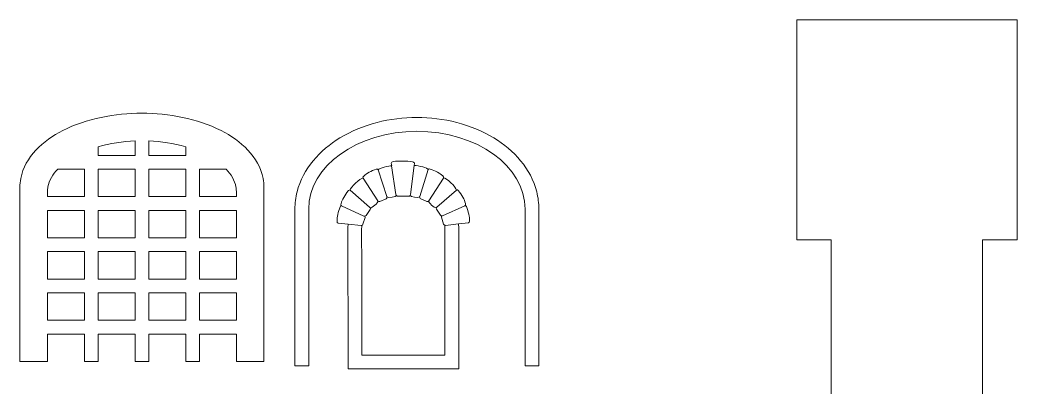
# Model space of a CAD drawing. Header units: millimetres. Extents: x 165 to 617, y -170 to 72.
# Drawn here: x 399.4 to 616.7, y -21.9 to 58.2 of the extents above; entities that cross this region are included whole.
import ezdxf

# ---------------------------------------------------------------- set-up
doc = ezdxf.new("R2010")
doc.units = ezdxf.units.MM
doc.header["$MEASUREMENT"] = 0
doc.layers.add('layer 1', color=7, linetype='Continuous')

msp = doc.modelspace()

# ---------------------------------------------------------------- linework, layer by layer
at = {"layer": 'layer 1', "color": 250, "lineweight": 9}
for points, knots in [([(568.6993, -120.7875), (568.6993, -120.7875), (568.6993, -168.7875), (568.6993, -168.7875), (568.6993, -168.7875), (568.6993, -168.7875), (616.6993, -168.7875), (616.6993, -168.7875), (616.6993, -168.7875), (616.6993, -168.7875), (616.6993, -120.7875), (616.6993, -120.7875), (616.6993, -120.7875), (616.6993, -120.7875), (609.1993, -120.7875), (609.1993, -120.7875), (609.1993, -120.7875), (609.1993, -120.7875), (609.1993, -81.8664), (609.1993, -81.8664), (609.1993, -81.8664), (609.1993, -81.8664), (606.1993, -81.8664), (606.1993, -81.8664), (606.1993, -81.8664), (606.1993, -81.8664), (606.1993, -28.7087), (606.1993, -28.7087), (606.1993, -28.7087), (606.1993, -28.7087), (609.1993, -28.7087), (609.1993, -28.7087), (609.1993, -28.7087), (609.1993, -28.7087), (609.1993, 10.2125), (609.1993, 10.2125), (609.1993, 10.2125), (609.1993, 10.2125), (616.6993, 10.2125), (616.6993, 10.2125), (616.6993, 10.2125), (616.6993, 10.2125), (616.6993, 58.2125), (616.6993, 58.2125), (616.6993, 58.2125), (616.6993, 58.2125), (568.6993, 58.2125), (568.6993, 58.2125), (568.6993, 58.2125), (568.6993, 58.2125), (568.6993, 10.2125), (568.6993, 10.2125), (568.6993, 10.2125), (568.6993, 10.2125), (576.1993, 10.2125), (576.1993, 10.2125), (576.1993, 10.2125), (576.1993, 10.2125), (576.1993, -120.7875), (576.1993, -120.7875), (576.1993, -120.7875), (576.1993, -120.7875), (568.6993, -120.7875), (568.6993, -120.7875)], [0, 0, 0, 0, 0.05882353, 0.05882353, 0.05882353, 0.05882353, 0.11764706, 0.11764706, 0.11764706, 0.11764706, 0.17647059, 0.17647059, 0.17647059, 0.17647059, 0.23529412, 0.23529412, 0.23529412, 0.23529412, 0.29411765, 0.29411765, 0.29411765, 0.29411765, 0.35294118, 0.35294118, 0.35294118, 0.35294118, 0.41176471, 0.41176471, 0.41176471, 0.41176471, 0.47058824, 0.47058824, 0.47058824, 0.47058824, 0.52941176, 0.52941176, 0.52941176, 0.52941176, 0.58823529, 0.58823529, 0.58823529, 0.58823529, 0.64705882, 0.64705882, 0.64705882, 0.64705882, 0.70588235, 0.70588235, 0.70588235, 0.70588235, 0.76470588, 0.76470588, 0.76470588, 0.76470588, 0.82352941, 0.82352941, 0.82352941, 0.82352941, 0.88235294, 0.88235294, 0.88235294, 0.88235294, 1, 1, 1, 1]), ([(452.571, 21.6571), (452.571, 21.6571), (452.571, -16.3411), (452.571, -16.3411), (452.571, -16.3411), (452.571, -16.3411), (446.5709, -16.3411), (446.5709, -16.3411), (446.5709, -16.3411), (446.5709, -16.3411), (446.5709, -10.3411), (446.5709, -10.3411), (446.5709, -10.3411), (446.5709, -10.3411), (438.5315, -10.3411), (438.5315, -10.3411), (438.5315, -10.3411), (438.5315, -10.3411), (438.5315, -16.3411), (438.5315, -16.3411), (438.5315, -16.3411), (438.5315, -16.3411), (435.5315, -16.3411), (435.5315, -16.3411), (435.5315, -16.3411), (435.5315, -16.3411), (435.5315, -10.3411), (435.5315, -10.3411), (435.5315, -10.3411), (435.5315, -10.3411), (427.4921, -10.3411), (427.4921, -10.3411), (427.4921, -10.3411), (427.4921, -10.3411), (427.4921, -16.3411), (427.4921, -16.3411), (427.4921, -16.3411), (427.4921, -16.3411), (424.4921, -16.3411), (424.4921, -16.3411), (424.4921, -16.3411), (424.4921, -16.3411), (424.4921, -10.3411), (424.4921, -10.3411), (424.4921, -10.3411), (424.4921, -10.3411), (416.4527, -10.3411), (416.4527, -10.3411), (416.4527, -10.3411), (416.4527, -10.3411), (416.4527, -16.3411), (416.4527, -16.3411), (416.4527, -16.3411), (416.4527, -16.3411), (413.4527, -16.3411), (413.4527, -16.3411), (413.4527, -16.3411), (413.4527, -16.3411), (413.4527, -10.3411), (413.4527, -10.3411), (413.4527, -10.3411), (413.4527, -10.3411), (405.4133, -10.3411), (405.4133, -10.3411), (405.4133, -10.3411), (405.4133, -10.3411), (405.4133, -16.3411), (405.4133, -16.3411), (405.4133, -16.3411), (405.4133, -16.3411), (399.4133, -16.3411), (399.4133, -16.3411), (399.4133, -16.3411), (399.4133, -16.3411), (399.4133, 21.6917), (399.4133, 21.6917), (399.4133, 21.6917), (399.4133, 22.3349), (399.4734, 22.9769), (399.5922, 23.61), (399.5922, 23.61), (400.4837, 28.3579), (404.4489, 31.8705), (408.7508, 34.0693), (408.7508, 34.0693), (413.9281, 36.7156), (420.1472, 37.8506), (425.9923, 37.8506), (425.9923, 37.8506), (431.8373, 37.8506), (438.0564, 36.7156), (443.2336, 34.0693), (443.2336, 34.0693), (447.5355, 31.8705), (451.5007, 28.3579), (452.3921, 23.6101), (452.3921, 23.6101), (452.511, 22.9769), (452.5711, 22.3349), (452.5711, 21.6917), (452.5711, 21.6917), (452.5711, 21.6917), (452.571, 21.6571), (452.571, 21.6571)], [0, 0, 0, 0, 0.03703704, 0.03703704, 0.03703704, 0.03703704, 0.07407407, 0.07407407, 0.07407407, 0.07407407, 0.11111111, 0.11111111, 0.11111111, 0.11111111, 0.14814815, 0.14814815, 0.14814815, 0.14814815, 0.18518519, 0.18518519, 0.18518519, 0.18518519, 0.22222222, 0.22222222, 0.22222222, 0.22222222, 0.25925926, 0.25925926, 0.25925926, 0.25925926, 0.2962963, 0.2962963, 0.2962963, 0.2962963, 0.33333333, 0.33333333, 0.33333333, 0.33333333, 0.37037037, 0.37037037, 0.37037037, 0.37037037, 0.40740741, 0.40740741, 0.40740741, 0.40740741, 0.44444444, 0.44444444, 0.44444444, 0.44444444, 0.48148148, 0.48148148, 0.48148148, 0.48148148, 0.51851852, 0.51851852, 0.51851852, 0.51851852, 0.55555556, 0.55555556, 0.55555556, 0.55555556, 0.59259259, 0.59259259, 0.59259259, 0.59259259, 0.62962963, 0.62962963, 0.62962963, 0.62962963, 0.66666667, 0.66666667, 0.66666667, 0.66666667, 0.7037037, 0.7037037, 0.7037037, 0.7037037, 0.74074074, 0.74074074, 0.74074074, 0.74074074, 0.77777778, 0.77777778, 0.77777778, 0.77777778, 0.81481481, 0.81481481, 0.81481481, 0.81481481, 0.85185185, 0.85185185, 0.85185185, 0.85185185, 0.88888889, 0.88888889, 0.88888889, 0.88888889, 0.92592593, 0.92592593, 0.92592593, 0.92592593, 1, 1, 1, 1]), ([(512.491, -17.2836), (512.491, -17.2836), (512.491, 16.9339), (512.491, 16.9339), (512.491, 16.9339), (512.491, 18.2025), (512.3342, 19.4645), (512.0261, 20.695), (512.0261, 20.695), (510.7516, 25.7837), (507.0704, 29.801), (502.6717, 32.4741), (502.6717, 32.4741), (497.6848, 35.5047), (491.7178, 36.9081), (485.9123, 36.9081), (485.9123, 36.9081), (480.1056, 36.9081), (474.1371, 35.5041), (469.1494, 32.4723), (469.1494, 32.4723), (464.7505, 29.7984), (461.069, 25.7799), (459.7965, 20.6899), (459.7965, 20.6899), (459.4895, 19.4619), (459.3333, 18.2026), (459.3333, 16.9367), (459.3333, 16.9367), (459.3333, 16.9367), (459.3333, -17.2836), (459.3333, -17.2836), (459.3333, -17.2836), (459.3333, -17.2836), (462.3333, -17.2836), (462.3333, -17.2836), (462.3333, -17.2836), (462.3333, -17.2836), (462.3333, 16.9367), (462.3333, 16.9367), (462.3333, 16.9367), (462.3334, 26.3098), (472.89, 33.9081), (485.9123, 33.9081), (485.9123, 33.9081), (498.9345, 33.9081), (509.4911, 26.3098), (509.491, 16.9339), (509.491, 16.9339), (509.491, 16.9339), (509.491, -17.2836), (509.491, -17.2836), (509.491, -17.2836), (509.491, -17.2836), (512.491, -17.2836), (512.491, -17.2836)], [0, 0, 0, 0, 0.06666667, 0.06666667, 0.06666667, 0.06666667, 0.13333333, 0.13333333, 0.13333333, 0.13333333, 0.2, 0.2, 0.2, 0.2, 0.26666667, 0.26666667, 0.26666667, 0.26666667, 0.33333333, 0.33333333, 0.33333333, 0.33333333, 0.4, 0.4, 0.4, 0.4, 0.46666667, 0.46666667, 0.46666667, 0.46666667, 0.53333333, 0.53333333, 0.53333333, 0.53333333, 0.6, 0.6, 0.6, 0.6, 0.66666667, 0.66666667, 0.66666667, 0.66666667, 0.73333333, 0.73333333, 0.73333333, 0.73333333, 0.8, 0.8, 0.8, 0.8, 0.86666667, 0.86666667, 0.86666667, 0.86666667, 1, 1, 1, 1]), ([(494.9714, 13.6842), (494.9714, 13.6842), (495.0342, 12.7596), (495.0342, 12.7596), (495.0342, 12.7596), (495.0342, 12.7596), (495.0342, -17.9573), (495.0342, -17.9573), (495.0342, -17.9573), (495.0342, -17.9573), (470.9242, -17.9573), (470.9242, -17.9573), (470.9242, -17.9573), (470.9242, -17.9573), (470.9242, -14.9573), (470.9242, -14.9573), (470.9242, -14.9573), (470.9242, -5.7488), (470.878, 3.4595), (470.878, 12.668), (470.878, 12.668), (470.878, 13.0004), (470.8943, 13.3268), (470.9221, 13.6472), (470.9221, 13.6472), (470.9221, 13.6472), (468.7698, 13.877), (468.7698, 13.877), (468.7698, 13.877), (468.5884, 13.8964), (468.5065, 14.0953), (468.5116, 14.2865), (468.5116, 14.2865), (468.5288, 14.9343), (468.5545, 15.1363), (468.6825, 15.761), (468.6825, 15.761), (468.808, 16.3737), (468.994, 16.877), (469.2079, 17.4366), (469.2079, 17.4366), (469.2508, 17.549), (469.3294, 17.6589), (469.4146, 17.7184), (469.4146, 17.7184), (469.3402, 17.8321), (469.3401, 17.9793), (469.382, 18.1097), (469.382, 18.1097), (469.5797, 18.7251), (469.6607, 18.9106), (469.9576, 19.4696), (469.9576, 19.4696), (470.2488, 20.018), (470.567, 20.4428), (470.9277, 20.9131), (470.9277, 20.9131), (471.0422, 21.0624), (471.239, 21.1772), (471.3783, 21.0545), (471.3783, 21.0545), (471.3462, 21.5701), (473.6439, 23.8502), (474.1822, 23.6802), (474.1822, 23.6802), (474.0952, 23.8081), (474.1851, 24.0028), (474.3269, 24.124), (474.3269, 24.124), (474.8074, 24.5349), (474.9702, 24.6468), (475.5053, 24.9542), (475.5053, 24.9542), (476.0302, 25.2558), (476.5147, 25.4374), (477.0581, 25.6337), (477.0581, 25.6337), (477.2308, 25.696), (477.4517, 25.6819), (477.5093, 25.5005), (477.5093, 25.5005), (477.5927, 25.8344), (479.9382, 26.5302), (480.4213, 26.3367), (480.4213, 26.3367), (480.4213, 26.3367), (480.3315, 26.8959), (480.3315, 26.8959), (480.3315, 26.8959), (480.2997, 27.1087), (480.5112, 27.2499), (480.723, 27.2874), (480.723, 27.2874), (481.4403, 27.4143), (482.1577, 27.4268), (482.8751, 27.4205), (482.8751, 27.4205), (483.5787, 27.4142), (484.3205, 27.3698), (484.9861, 27.2493), (484.9861, 27.2493), (485.1976, 27.211), (485.405, 27.0714), (485.3775, 26.8579), (485.3775, 26.8579), (485.3775, 26.8579), (485.3207, 26.4159), (485.3207, 26.4159), (485.3207, 26.4159), (486.3151, 26.4964), (488.3051, 25.8721), (488.3884, 25.538), (488.3884, 25.538), (488.446, 25.7194), (488.6669, 25.7335), (488.8396, 25.6712), (488.8396, 25.6712), (489.383, 25.4749), (489.8675, 25.2933), (490.3924, 24.9917), (490.3924, 24.9917), (490.9275, 24.6843), (491.0904, 24.5724), (491.5708, 24.1615), (491.5708, 24.1615), (491.692, 24.0579), (491.7753, 23.9007), (491.7318, 23.7532), (491.7318, 23.7532), (492.2537, 23.8878), (494.5516, 21.6077), (494.5193, 21.092), (494.5193, 21.092), (494.6587, 21.2147), (494.8555, 21.1), (494.97, 20.9506), (494.97, 20.9506), (495.3307, 20.4804), (495.6489, 20.0555), (495.9401, 19.5072), (495.9401, 19.5072), (496.237, 18.9481), (496.318, 18.7626), (496.5157, 18.1472), (496.5157, 18.1472), (496.5605, 18.0079), (496.5573, 17.8493), (496.476, 17.7459), (496.476, 17.7459), (496.5683, 17.6964), (496.6469, 17.5865), (496.6898, 17.4741), (496.6898, 17.4741), (496.9037, 16.9145), (497.0897, 16.4112), (497.2153, 15.7985), (497.2153, 15.7985), (497.3432, 15.1738), (497.3689, 14.9718), (497.3861, 14.324), (497.3861, 14.324), (497.3912, 14.1328), (497.3093, 13.9339), (497.1279, 13.9145), (497.1279, 13.9145), (497.1279, 13.9145), (494.9714, 13.6842), (494.9714, 13.6842)], [0, 0, 0, 0, 0.02325581, 0.02325581, 0.02325581, 0.02325581, 0.04651163, 0.04651163, 0.04651163, 0.04651163, 0.06976744, 0.06976744, 0.06976744, 0.06976744, 0.09302326, 0.09302326, 0.09302326, 0.09302326, 0.11627907, 0.11627907, 0.11627907, 0.11627907, 0.13953488, 0.13953488, 0.13953488, 0.13953488, 0.1627907, 0.1627907, 0.1627907, 0.1627907, 0.18604651, 0.18604651, 0.18604651, 0.18604651, 0.20930233, 0.20930233, 0.20930233, 0.20930233, 0.23255814, 0.23255814, 0.23255814, 0.23255814, 0.25581395, 0.25581395, 0.25581395, 0.25581395, 0.27906977, 0.27906977, 0.27906977, 0.27906977, 0.30232558, 0.30232558, 0.30232558, 0.30232558, 0.3255814, 0.3255814, 0.3255814, 0.3255814, 0.34883721, 0.34883721, 0.34883721, 0.34883721, 0.37209302, 0.37209302, 0.37209302, 0.37209302, 0.39534884, 0.39534884, 0.39534884, 0.39534884, 0.41860465, 0.41860465, 0.41860465, 0.41860465, 0.44186047, 0.44186047, 0.44186047, 0.44186047, 0.46511628, 0.46511628, 0.46511628, 0.46511628, 0.48837209, 0.48837209, 0.48837209, 0.48837209, 0.51162791, 0.51162791, 0.51162791, 0.51162791, 0.53488372, 0.53488372, 0.53488372, 0.53488372, 0.55813953, 0.55813953, 0.55813953, 0.55813953, 0.58139535, 0.58139535, 0.58139535, 0.58139535, 0.60465116, 0.60465116, 0.60465116, 0.60465116, 0.62790698, 0.62790698, 0.62790698, 0.62790698, 0.65116279, 0.65116279, 0.65116279, 0.65116279, 0.6744186, 0.6744186, 0.6744186, 0.6744186, 0.69767442, 0.69767442, 0.69767442, 0.69767442, 0.72093023, 0.72093023, 0.72093023, 0.72093023, 0.74418605, 0.74418605, 0.74418605, 0.74418605, 0.76744186, 0.76744186, 0.76744186, 0.76744186, 0.79069767, 0.79069767, 0.79069767, 0.79069767, 0.81395349, 0.81395349, 0.81395349, 0.81395349, 0.8372093, 0.8372093, 0.8372093, 0.8372093, 0.86046512, 0.86046512, 0.86046512, 0.86046512, 0.88372093, 0.88372093, 0.88372093, 0.88372093, 0.90697674, 0.90697674, 0.90697674, 0.90697674, 0.93023256, 0.93023256, 0.93023256, 0.93023256, 0.95348837, 0.95348837, 0.95348837, 0.95348837, 1, 1, 1, 1])]:
    msp.add_open_spline(points, degree=3, knots=knots, dxfattribs=at)
at = {"layer": 'layer 1', "color": 242, "lineweight": 9}
for points, knots in [([(416.4527, 30.5421), (416.4527, 30.5421), (416.4527, 28.6589), (416.4527, 28.6589), (416.4527, 28.6589), (416.4527, 28.6589), (424.4921, 28.6589), (424.4921, 28.6589), (424.4921, 28.6589), (424.4921, 28.6589), (424.4921, 31.8199), (424.4921, 31.8199), (424.4921, 31.8199), (421.8221, 31.7107), (419.0662, 31.3061), (416.4527, 30.5421)], [0, 0, 0, 0, 0.2, 0.2, 0.2, 0.2, 0.4, 0.4, 0.4, 0.4, 0.6, 0.6, 0.6, 0.6, 1, 1, 1, 1]), ([(435.5315, 28.6589), (435.5315, 28.6589), (435.5315, 30.5421), (435.5315, 30.5421), (435.5315, 30.5421), (432.9179, 31.306), (430.162, 31.7107), (427.4921, 31.8199), (427.4921, 31.8199), (427.4921, 31.8199), (427.4921, 28.6589), (427.4921, 28.6589), (427.4921, 28.6589), (427.4921, 28.6589), (435.5315, 28.6589), (435.5315, 28.6589)], [0, 0, 0, 0, 0.2, 0.2, 0.2, 0.2, 0.4, 0.4, 0.4, 0.4, 0.6, 0.6, 0.6, 0.6, 1, 1, 1, 1]), ([(405.4133, 19.6589), (405.4133, 19.6589), (413.4527, 19.6589), (413.4527, 19.6589), (413.4527, 19.6589), (413.4527, 19.6589), (413.4527, 25.6589), (413.4527, 25.6589), (413.4527, 25.6589), (413.4527, 25.6589), (407.6481, 25.6589), (407.6481, 25.6589), (407.6481, 25.6589), (406.5812, 24.5443), (405.7607, 23.2387), (405.4995, 21.7708), (405.4995, 21.7708), (405.4423, 21.4493), (405.4133, 21.1237), (405.4133, 20.7972), (405.4133, 20.7972), (405.4133, 20.7972), (405.4133, 19.6589), (405.4133, 19.6589)], [0, 0, 0, 0, 0.14285714, 0.14285714, 0.14285714, 0.14285714, 0.28571429, 0.28571429, 0.28571429, 0.28571429, 0.42857143, 0.42857143, 0.42857143, 0.42857143, 0.57142857, 0.57142857, 0.57142857, 0.57142857, 0.71428571, 0.71428571, 0.71428571, 0.71428571, 1, 1, 1, 1]), ([(416.4527, 25.6589), (416.4527, 25.6589), (424.4921, 25.6589), (424.4921, 25.6589), (424.4921, 25.6589), (424.4921, 25.6589), (424.4921, 19.6589), (424.4921, 19.6589), (424.4921, 19.6589), (424.4921, 19.6589), (416.4527, 19.6589), (416.4527, 19.6589), (416.4527, 19.6589), (416.4527, 19.6589), (416.4527, 25.6589), (416.4527, 25.6589)], [0, 0, 0, 0, 0.2, 0.2, 0.2, 0.2, 0.4, 0.4, 0.4, 0.4, 0.6, 0.6, 0.6, 0.6, 1, 1, 1, 1]), ([(435.5315, 25.6589), (435.5315, 25.6589), (427.4921, 25.6589), (427.4921, 25.6589), (427.4921, 25.6589), (427.4921, 25.6589), (427.4921, 19.6589), (427.4921, 19.6589), (427.4921, 19.6589), (427.4921, 19.6589), (435.5315, 19.6589), (435.5315, 19.6589), (435.5315, 19.6589), (435.5315, 19.6589), (435.5315, 25.6589), (435.5315, 25.6589)], [0, 0, 0, 0, 0.2, 0.2, 0.2, 0.2, 0.4, 0.4, 0.4, 0.4, 0.6, 0.6, 0.6, 0.6, 1, 1, 1, 1]), ([(438.5315, 19.6589), (438.5315, 19.6589), (446.571, 19.6589), (446.571, 19.6589), (446.571, 19.6589), (446.571, 19.6589), (446.571, 20.8257), (446.571, 20.8257), (446.571, 20.8257), (446.5694, 21.1427), (446.5404, 21.4587), (446.4849, 21.7708), (446.4849, 21.7708), (446.2238, 23.2387), (445.4033, 24.5444), (444.3364, 25.6589), (444.3364, 25.6589), (444.3364, 25.6589), (438.5315, 25.6589), (438.5315, 25.6589), (438.5315, 25.6589), (438.5315, 25.6589), (438.5315, 19.6589), (438.5315, 19.6589)], [0, 0, 0, 0, 0.14285714, 0.14285714, 0.14285714, 0.14285714, 0.28571429, 0.28571429, 0.28571429, 0.28571429, 0.42857143, 0.42857143, 0.42857143, 0.42857143, 0.57142857, 0.57142857, 0.57142857, 0.57142857, 0.71428571, 0.71428571, 0.71428571, 0.71428571, 1, 1, 1, 1]), ([(491.994, 13.3953), (491.8819, 13.4286), (491.7902, 13.5235), (491.7469, 13.6553), (491.7469, 13.6553), (491.7469, 13.6553), (491.2502, 15.1687), (491.2502, 15.1687), (491.2502, 15.1687), (491.2172, 15.269), (491.2486, 15.3605), (491.3121, 15.4343), (491.3121, 15.4343), (491.215, 15.4497), (491.1252, 15.5094), (491.0603, 15.6031), (491.0603, 15.6031), (491.0603, 15.6031), (490.163, 16.9001), (490.163, 16.9001), (490.163, 16.9001), (490.095, 16.9984), (490.11, 17.112), (490.1658, 17.2139), (490.1658, 17.2139), (489.7388, 17.1659), (488.3983, 18.3504), (488.4876, 18.7002), (488.4876, 18.7002), (488.3802, 18.5853), (488.225, 18.5582), (488.0773, 18.6204), (488.0773, 18.6204), (488.0773, 18.6204), (486.6605, 19.2165), (486.6605, 19.2165), (486.6605, 19.2165), (486.5196, 19.2758), (486.4834, 19.4383), (486.5107, 19.6102), (486.5107, 19.6102), (486.2619, 19.317), (484.4909, 19.6176), (484.4349, 19.9056), (484.4349, 19.9056), (484.3645, 19.7977), (484.2553, 19.7268), (484.1197, 19.7279), (484.1197, 19.7279), (484.1197, 19.7279), (481.7322, 19.7469), (481.7322, 19.7469), (481.7322, 19.7469), (481.6246, 19.7478), (481.5346, 19.7924), (481.4646, 19.8668), (481.4646, 19.8668), (481.4068, 19.5802), (479.6358, 19.2794), (479.3853, 19.5832), (479.3853, 19.5832), (479.4174, 19.4156), (479.3845, 19.2409), (479.2372, 19.179), (479.2372, 19.179), (479.2372, 19.179), (477.8204, 18.5829), (477.8204, 18.5829), (477.8204, 18.5829), (477.6647, 18.5174), (477.5008, 18.551), (477.4019, 18.6721), (477.4019, 18.6721), (477.4994, 18.313), (476.1587, 17.1284), (475.7252, 17.1878), (475.7252, 17.1878), (475.7849, 17.0919), (475.8079, 16.9684), (475.7347, 16.8626), (475.7347, 16.8626), (475.7347, 16.8626), (474.8374, 15.5656), (474.8374, 15.5656), (474.8374, 15.5656), (474.7766, 15.4777), (474.6938, 15.4197), (474.5947, 15.3985), (474.5947, 15.3985), (474.6491, 15.323), (474.6805, 15.2315), (474.6475, 15.1312), (474.6475, 15.1312), (474.6475, 15.1312), (474.1508, 13.6178), (474.1508, 13.6178), (474.1508, 13.6178), (474.108, 13.4874), (474.0178, 13.3931), (473.9083, 13.3593), (473.9083, 13.3593), (473.8901, 13.1343), (473.878, 12.9032), (473.878, 12.668), (473.878, 12.668), (473.878, 3.4637), (473.9242, -5.7497), (473.9242, -14.9573), (473.9242, -14.9573), (473.9242, -14.9573), (492.0342, -14.9573), (492.0342, -14.9573), (492.0342, -14.9573), (492.0342, -14.9573), (492.0342, 12.668), (492.0342, 12.668), (492.0342, 12.668), (492.0342, 12.668), (491.994, 13.3953), (491.994, 13.3953)], [0, 0, 0, 0, 0.03225806, 0.03225806, 0.03225806, 0.03225806, 0.06451613, 0.06451613, 0.06451613, 0.06451613, 0.09677419, 0.09677419, 0.09677419, 0.09677419, 0.12903226, 0.12903226, 0.12903226, 0.12903226, 0.16129032, 0.16129032, 0.16129032, 0.16129032, 0.19354839, 0.19354839, 0.19354839, 0.19354839, 0.22580645, 0.22580645, 0.22580645, 0.22580645, 0.25806452, 0.25806452, 0.25806452, 0.25806452, 0.29032258, 0.29032258, 0.29032258, 0.29032258, 0.32258065, 0.32258065, 0.32258065, 0.32258065, 0.35483871, 0.35483871, 0.35483871, 0.35483871, 0.38709677, 0.38709677, 0.38709677, 0.38709677, 0.41935484, 0.41935484, 0.41935484, 0.41935484, 0.4516129, 0.4516129, 0.4516129, 0.4516129, 0.48387097, 0.48387097, 0.48387097, 0.48387097, 0.51612903, 0.51612903, 0.51612903, 0.51612903, 0.5483871, 0.5483871, 0.5483871, 0.5483871, 0.58064516, 0.58064516, 0.58064516, 0.58064516, 0.61290323, 0.61290323, 0.61290323, 0.61290323, 0.64516129, 0.64516129, 0.64516129, 0.64516129, 0.67741935, 0.67741935, 0.67741935, 0.67741935, 0.70967742, 0.70967742, 0.70967742, 0.70967742, 0.74193548, 0.74193548, 0.74193548, 0.74193548, 0.77419355, 0.77419355, 0.77419355, 0.77419355, 0.80645161, 0.80645161, 0.80645161, 0.80645161, 0.83870968, 0.83870968, 0.83870968, 0.83870968, 0.87096774, 0.87096774, 0.87096774, 0.87096774, 0.90322581, 0.90322581, 0.90322581, 0.90322581, 0.93548387, 0.93548387, 0.93548387, 0.93548387, 1, 1, 1, 1]), ([(405.4133, 16.6589), (405.4133, 16.6589), (413.4527, 16.6589), (413.4527, 16.6589), (413.4527, 16.6589), (413.4527, 16.6589), (413.4527, 10.6589), (413.4527, 10.6589), (413.4527, 10.6589), (413.4527, 10.6589), (405.4133, 10.6589), (405.4133, 10.6589), (405.4133, 10.6589), (405.4133, 10.6589), (405.4133, 16.6589), (405.4133, 16.6589)], [0, 0, 0, 0, 0.2, 0.2, 0.2, 0.2, 0.4, 0.4, 0.4, 0.4, 0.6, 0.6, 0.6, 0.6, 1, 1, 1, 1]), ([(416.4527, 16.6589), (416.4527, 16.6589), (424.4921, 16.6589), (424.4921, 16.6589), (424.4921, 16.6589), (424.4921, 16.6589), (424.4921, 10.6589), (424.4921, 10.6589), (424.4921, 10.6589), (424.4921, 10.6589), (416.4527, 10.6589), (416.4527, 10.6589), (416.4527, 10.6589), (416.4527, 10.6589), (416.4527, 16.6589), (416.4527, 16.6589)], [0, 0, 0, 0, 0.2, 0.2, 0.2, 0.2, 0.4, 0.4, 0.4, 0.4, 0.6, 0.6, 0.6, 0.6, 1, 1, 1, 1]), ([(435.5315, 16.6589), (435.5315, 16.6589), (427.4921, 16.6589), (427.4921, 16.6589), (427.4921, 16.6589), (427.4921, 16.6589), (427.4921, 10.6589), (427.4921, 10.6589), (427.4921, 10.6589), (427.4921, 10.6589), (435.5315, 10.6589), (435.5315, 10.6589), (435.5315, 10.6589), (435.5315, 10.6589), (435.5315, 16.6589), (435.5315, 16.6589)], [0, 0, 0, 0, 0.2, 0.2, 0.2, 0.2, 0.4, 0.4, 0.4, 0.4, 0.6, 0.6, 0.6, 0.6, 1, 1, 1, 1]), ([(446.5709, 16.6589), (446.5709, 16.6589), (438.5315, 16.6589), (438.5315, 16.6589), (438.5315, 16.6589), (438.5315, 16.6589), (438.5315, 10.6589), (438.5315, 10.6589), (438.5315, 10.6589), (438.5315, 10.6589), (446.5709, 10.6589), (446.5709, 10.6589), (446.5709, 10.6589), (446.5709, 10.6589), (446.5709, 16.6589), (446.5709, 16.6589)], [0, 0, 0, 0, 0.2, 0.2, 0.2, 0.2, 0.4, 0.4, 0.4, 0.4, 0.6, 0.6, 0.6, 0.6, 1, 1, 1, 1]), ([(405.4133, 7.6589), (405.4133, 7.6589), (413.4527, 7.6589), (413.4527, 7.6589), (413.4527, 7.6589), (413.4527, 7.6589), (413.4527, 1.6589), (413.4527, 1.6589), (413.4527, 1.6589), (413.4527, 1.6589), (405.4133, 1.6589), (405.4133, 1.6589), (405.4133, 1.6589), (405.4133, 1.6589), (405.4133, 7.6589), (405.4133, 7.6589)], [0, 0, 0, 0, 0.2, 0.2, 0.2, 0.2, 0.4, 0.4, 0.4, 0.4, 0.6, 0.6, 0.6, 0.6, 1, 1, 1, 1]), ([(416.4527, 7.6589), (416.4527, 7.6589), (424.4921, 7.6589), (424.4921, 7.6589), (424.4921, 7.6589), (424.4921, 7.6589), (424.4921, 1.6589), (424.4921, 1.6589), (424.4921, 1.6589), (424.4921, 1.6589), (416.4527, 1.6589), (416.4527, 1.6589), (416.4527, 1.6589), (416.4527, 1.6589), (416.4527, 7.6589), (416.4527, 7.6589)], [0, 0, 0, 0, 0.2, 0.2, 0.2, 0.2, 0.4, 0.4, 0.4, 0.4, 0.6, 0.6, 0.6, 0.6, 1, 1, 1, 1]), ([(435.5315, 7.6589), (435.5315, 7.6589), (427.4921, 7.6589), (427.4921, 7.6589), (427.4921, 7.6589), (427.4921, 7.6589), (427.4921, 1.6589), (427.4921, 1.6589), (427.4921, 1.6589), (427.4921, 1.6589), (435.5315, 1.6589), (435.5315, 1.6589), (435.5315, 1.6589), (435.5315, 1.6589), (435.5315, 7.6589), (435.5315, 7.6589)], [0, 0, 0, 0, 0.2, 0.2, 0.2, 0.2, 0.4, 0.4, 0.4, 0.4, 0.6, 0.6, 0.6, 0.6, 1, 1, 1, 1]), ([(446.5709, 7.6589), (446.5709, 7.6589), (438.5315, 7.6589), (438.5315, 7.6589), (438.5315, 7.6589), (438.5315, 7.6589), (438.5315, 1.6589), (438.5315, 1.6589), (438.5315, 1.6589), (438.5315, 1.6589), (446.5709, 1.6589), (446.5709, 1.6589), (446.5709, 1.6589), (446.5709, 1.6589), (446.5709, 7.6589), (446.5709, 7.6589)], [0, 0, 0, 0, 0.2, 0.2, 0.2, 0.2, 0.4, 0.4, 0.4, 0.4, 0.6, 0.6, 0.6, 0.6, 1, 1, 1, 1]), ([(405.4133, -1.3411), (405.4133, -1.3411), (413.4527, -1.3411), (413.4527, -1.3411), (413.4527, -1.3411), (413.4527, -1.3411), (413.4527, -7.3411), (413.4527, -7.3411), (413.4527, -7.3411), (413.4527, -7.3411), (405.4133, -7.3411), (405.4133, -7.3411), (405.4133, -7.3411), (405.4133, -7.3411), (405.4133, -1.3411), (405.4133, -1.3411)], [0, 0, 0, 0, 0.2, 0.2, 0.2, 0.2, 0.4, 0.4, 0.4, 0.4, 0.6, 0.6, 0.6, 0.6, 1, 1, 1, 1]), ([(416.4527, -1.3411), (416.4527, -1.3411), (424.4921, -1.3411), (424.4921, -1.3411), (424.4921, -1.3411), (424.4921, -1.3411), (424.4921, -7.3411), (424.4921, -7.3411), (424.4921, -7.3411), (424.4921, -7.3411), (416.4527, -7.3411), (416.4527, -7.3411), (416.4527, -7.3411), (416.4527, -7.3411), (416.4527, -1.3411), (416.4527, -1.3411)], [0, 0, 0, 0, 0.2, 0.2, 0.2, 0.2, 0.4, 0.4, 0.4, 0.4, 0.6, 0.6, 0.6, 0.6, 1, 1, 1, 1]), ([(435.5315, -1.3411), (435.5315, -1.3411), (427.4921, -1.3411), (427.4921, -1.3411), (427.4921, -1.3411), (427.4921, -1.3411), (427.4921, -7.3411), (427.4921, -7.3411), (427.4921, -7.3411), (427.4921, -7.3411), (435.5315, -7.3411), (435.5315, -7.3411), (435.5315, -7.3411), (435.5315, -7.3411), (435.5315, -1.3411), (435.5315, -1.3411)], [0, 0, 0, 0, 0.2, 0.2, 0.2, 0.2, 0.4, 0.4, 0.4, 0.4, 0.6, 0.6, 0.6, 0.6, 1, 1, 1, 1]), ([(446.5709, -1.3411), (446.5709, -1.3411), (438.5315, -1.3411), (438.5315, -1.3411), (438.5315, -1.3411), (438.5315, -1.3411), (438.5315, -7.3411), (438.5315, -7.3411), (438.5315, -7.3411), (438.5315, -7.3411), (446.5709, -7.3411), (446.5709, -7.3411), (446.5709, -7.3411), (446.5709, -7.3411), (446.5709, -1.3411), (446.5709, -1.3411)], [0, 0, 0, 0, 0.2, 0.2, 0.2, 0.2, 0.4, 0.4, 0.4, 0.4, 0.6, 0.6, 0.6, 0.6, 1, 1, 1, 1])]:
    msp.add_open_spline(points, degree=3, knots=knots, dxfattribs=at)
at = {"layer": 'layer 1', "color": 177, "lineweight": 9}
for points, knots in [([(480.414, 26.3435), (480.414, 26.3435), (481.3407, 20.1384), (481.3407, 20.1384), (481.3407, 20.1384), (481.3566, 20.0319), (481.4007, 19.9344), (481.4677, 19.8634)], [0, 0, 0, 0, 0.33333333, 0.33333333, 0.33333333, 0.33333333, 1, 1, 1, 1]), ([(484.4336, 19.9036), (484.4742, 19.9659), (484.501, 20.0402), (484.5111, 20.1193), (484.5111, 20.1193), (484.5111, 20.1193), (485.3203, 26.4126), (485.3203, 26.4126)], [0, 0, 0, 0, 0.33333333, 0.33333333, 0.33333333, 0.33333333, 1, 1, 1, 1]), ([(479.386, 19.5791), (479.3812, 19.6042), (479.3749, 19.629), (479.3672, 19.6531), (479.3672, 19.6531), (479.3672, 19.6531), (477.5093, 25.5005), (477.5093, 25.5005)], [0, 0, 0, 0, 0.33333333, 0.33333333, 0.33333333, 0.33333333, 1, 1, 1, 1]), ([(486.508, 19.5954), (486.5131, 19.6277), (486.5207, 19.6597), (486.5305, 19.6906), (486.5305, 19.6906), (486.5305, 19.6906), (488.3884, 25.538), (488.3884, 25.538)], [0, 0, 0, 0, 0.33333333, 0.33333333, 0.33333333, 0.33333333, 1, 1, 1, 1]), ([(474.1969, 23.6499), (474.1969, 23.6499), (477.3692, 18.7161), (477.3692, 18.7161), (477.3692, 18.7161), (477.3777, 18.7029), (477.3867, 18.6905), (477.3962, 18.6788)], [0, 0, 0, 0, 0.33333333, 0.33333333, 0.33333333, 0.33333333, 1, 1, 1, 1]), ([(491.7335, 23.7584), (491.7263, 23.7342), (491.7156, 23.7104), (491.7008, 23.6874), (491.7008, 23.6874), (491.7008, 23.6874), (488.5285, 18.7536), (488.5285, 18.7536), (488.5285, 18.7536), (488.5153, 18.733), (488.5007, 18.7143), (488.485, 18.6975)], [0, 0, 0, 0, 0.25, 0.25, 0.25, 0.25, 0.5, 0.5, 0.5, 0.5, 1, 1, 1, 1]), ([(475.7188, 17.1987), (475.6878, 17.2487), (475.6474, 17.2951), (475.6029, 17.3343), (475.6029, 17.3343), (475.6029, 17.3343), (471.3784, 21.0545), (471.3784, 21.0545)], [0, 0, 0, 0, 0.33333333, 0.33333333, 0.33333333, 0.33333333, 1, 1, 1, 1]), ([(490.1655, 17.2132), (490.1977, 17.272), (490.2436, 17.3267), (490.2948, 17.3718), (490.2948, 17.3718), (490.2948, 17.3718), (494.5193, 21.092), (494.5193, 21.092)], [0, 0, 0, 0, 0.33333333, 0.33333333, 0.33333333, 0.33333333, 1, 1, 1, 1]), ([(469.4054, 17.7314), (469.431, 17.6918), (469.4667, 17.6594), (469.5138, 17.638), (469.5138, 17.638), (469.5138, 17.638), (474.3867, 15.4242), (474.3867, 15.4242), (474.3867, 15.4242), (474.4592, 15.3913), (474.5335, 15.3843), (474.6031, 15.3997)], [0, 0, 0, 0, 0.25, 0.25, 0.25, 0.25, 0.5, 0.5, 0.5, 0.5, 1, 1, 1, 1]), ([(496.478, 17.7488), (496.4539, 17.7183), (496.4228, 17.6931), (496.3839, 17.6755), (496.3839, 17.6755), (496.3839, 17.6755), (491.5111, 15.4618), (491.5111, 15.4618), (491.5111, 15.4618), (491.4448, 15.4316), (491.377, 15.4232), (491.3127, 15.4337)], [0, 0, 0, 0, 0.25, 0.25, 0.25, 0.25, 0.5, 0.5, 0.5, 0.5, 1, 1, 1, 1]), ([(470.9183, 13.6476), (470.9183, 13.6476), (473.7586, 13.3442), (473.7586, 13.3442), (473.7586, 13.3442), (473.8096, 13.3387), (473.8583, 13.3436), (473.9031, 13.3575)], [0, 0, 0, 0, 0.33333333, 0.33333333, 0.33333333, 0.33333333, 1, 1, 1, 1]), ([(494.9653, 13.6835), (494.9653, 13.6835), (492.1391, 13.3817), (492.1391, 13.3817), (492.1391, 13.3817), (492.0895, 13.3764), (492.0421, 13.3809), (491.9983, 13.394)], [0, 0, 0, 0, 0.33333333, 0.33333333, 0.33333333, 0.33333333, 1, 1, 1, 1])]:
    msp.add_open_spline(points, degree=3, knots=knots, dxfattribs=at)

doc.saveas('drawing.dxf')
